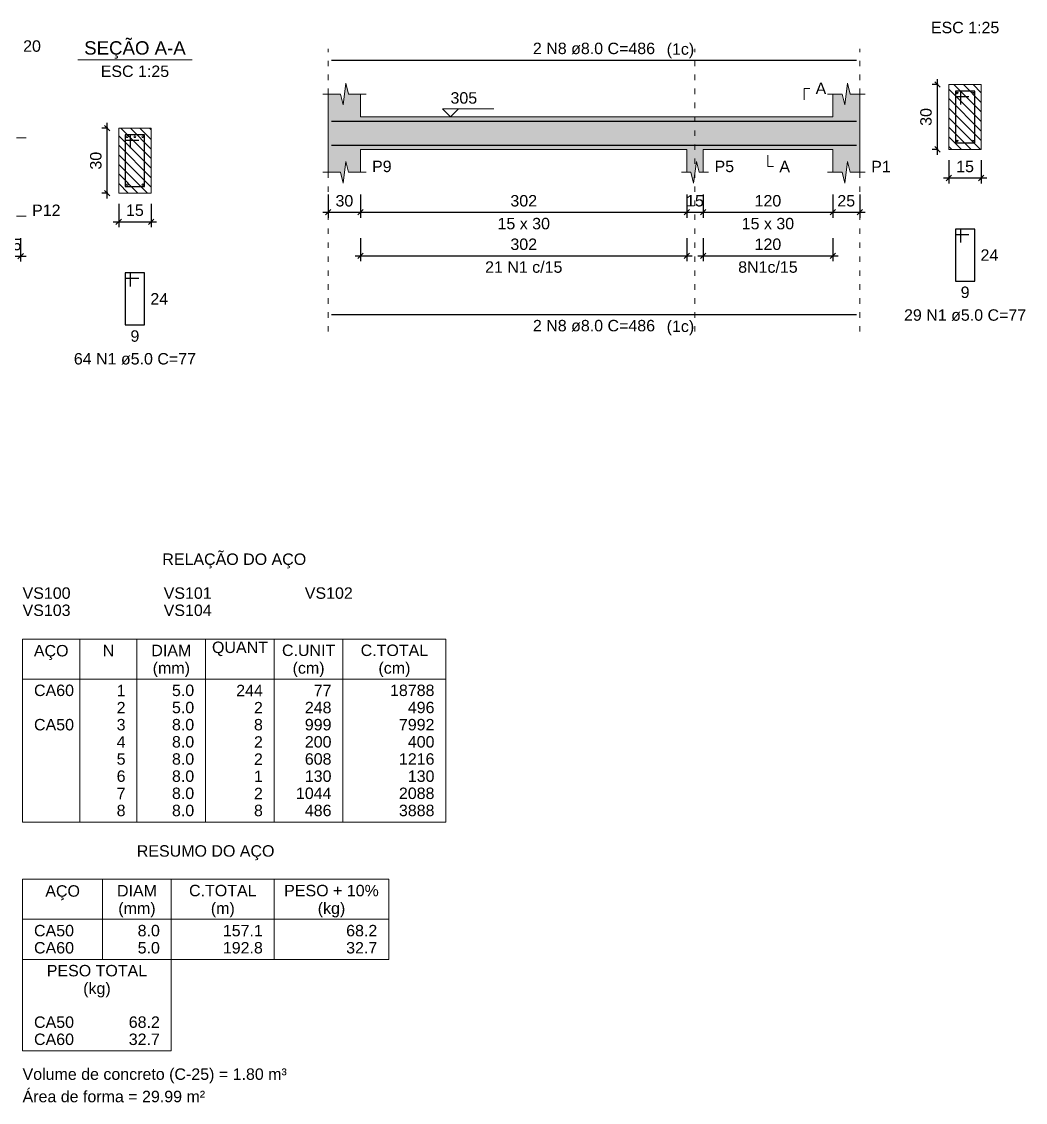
# Model space of a CAD drawing. Header units: inches. Extents: x -52 to 802, y -168 to 85.
# Drawn here: x 183.23 to 201.81, y -67.16 to -47.16 of the extents above; entities that cross this region are included whole.
import ezdxf

# ---------------------------------------------------------------- set-up
doc = ezdxf.new("R2010")
doc.units = ezdxf.units.IN
doc.header["$MEASUREMENT"] = 0
doc.linetypes.add('DOT2', pattern=[3.175, 0, -3.175])
for name, color, linetype, lineweight in [('Descrição da armadura', 7, 'Continuous', 5), ('DT-Barras na forma', 2, 'Continuous', 30), ('DT-Barras no corte', 5, 'Continuous', 5), ('DT-Barras rebatidas', 2, 'Continuous', 30), ('DT-Cotas', 9, 'Continuous', 5), ('DT-Forma', 5, 'Continuous', 5), ('DT-Hachura forma vigas', 252, 'Continuous', 5), ('DT-Hachura seção vigas', 252, 'Continuous', 5), ('DT-Pontilhado', 9, 'DOT2', 5), ('DT-Relação do aço', 9, 'Continuous', 5), ('DT-Textos', 7, 'Continuous', 5), ('Textos armaduras', 7, 'Continuous', 5)]:
    doc.layers.add(name, color=color, linetype=linetype, lineweight=lineweight)
doc.styles.add('Arial', font='arial.ttf')
doc.styles.get("Standard").update_dxf_attribs({"font": 'arial.ttf'})
doc.dimstyles.new('UM_25.000000', dxfattribs={"dimtxt": 0.18, "dimasz": 0.1, "dimexe": 0.1, "dimexo": 0.2, "dimgap": 0, "dimtad": 1, "dimtih": 1, "dimtoh": 1, "dimdec": 1, "dimlfac": 25, "dimzin": 0, "dimdsep": 46, "dimtxsty": 'Standard', "dimcen": 0.09, "dimdle": 0.1, "dimadec": 1, "dimazin": 2, "dimtfac": 1, "dimtdec": 4, "dimtofl": 0, "dimtmove": 0, "dimatfit": 3, "dimfxl": 1, "dimtolj": 1, "dimarcsym": 0})
doc.dimstyles.new('UM_50.000000', dxfattribs={"dimtxt": 0.18, "dimasz": 0.1, "dimexe": 0.1, "dimexo": 0.2, "dimgap": 0, "dimtad": 1, "dimtih": 1, "dimtoh": 1, "dimdec": 1, "dimlfac": 50, "dimzin": 0, "dimdsep": 46, "dimtxsty": 'Standard', "dimcen": 0.09, "dimdle": 0.1, "dimadec": 1, "dimazin": 2, "dimtfac": 1, "dimtdec": 4, "dimtofl": 0, "dimtmove": 0, "dimatfit": 3, "dimfxl": 1, "dimtolj": 1, "dimarcsym": 0})

# ---------------------------------------------------------------- blocks, each defined once
blk = doc.blocks.new('_Oblique')
at = {"color": 0, "linetype": 'ByBlock', "lineweight": -2}
blk.add_line((-0.5, -0.5), (0.5, 0.5), dxfattribs=at)
blk = doc.blocks.new('*D867')
at = {"layer": 'Defpoints', "color": 0, "transparency": 16777216}
for p in [(182.915, -50.967), (183.215, -50.967), (183.215, -51.496)]:
    blk.add_point(p, dxfattribs=at)
at = {"layer": 'DT-Cotas', "color": 0, "lineweight": -2, "transparency": 16777216}
for p, q in [((182.915, -51.167), (182.915, -51.596)), ((183.215, -51.167), (183.215, -51.596)), ((182.815, -51.496), (183.315, -51.496))]:
    blk.add_line(p, q, dxfattribs=at)
at = {"layer": 'DT-Cotas', "color": 0, "lineweight": -2, "transparency": 16777216, "xscale": 0.1, "yscale": 0.1, "zscale": 0.1, "rotation": 180}
blk.add_blockref('_Oblique', (182.915, -51.496), dxfattribs=at)
at = {"layer": 'DT-Cotas', "color": 0, "lineweight": -2, "transparency": 16777216, "xscale": 0.1, "yscale": 0.1, "zscale": 0.1}
blk.add_blockref('_Oblique', (183.215, -51.496), dxfattribs=at)
at = {"layer": 'DT-Cotas', "transparency": 16777216, "insert": (183.065, -51.284), "char_height": 0.2118, "attachment_point": 5, "rotation": 0.0057, "style": 'Arial'}
blk.add_mtext('\\A1;15', dxfattribs=at)
blk = doc.blocks.new('*D852')
at = {"layer": 'Defpoints', "color": 0, "transparency": 16777216}
for p in [(184.818, -49.131), (185.03, -49.131), (185.03, -50.331)]:
    blk.add_point(p, dxfattribs=at)
at = {"layer": 'DT-Cotas', "color": 0, "lineweight": -2, "transparency": 16777216}
for p, q in [((184.83, -49.131), (184.718, -49.131)), ((184.818, -50.431), (184.818, -49.031)), ((184.83, -50.331), (184.718, -50.331))]:
    blk.add_line(p, q, dxfattribs=at)
at = {"layer": 'DT-Cotas', "color": 0, "lineweight": -2, "transparency": 16777216, "xscale": 0.1, "yscale": 0.1, "zscale": 0.1}
for p, rotation in [((184.818, -49.131), 90), ((184.818, -50.331), 270)]:
    blk.add_blockref('_Oblique', p, dxfattribs=dict(at, rotation=rotation))
at = {"layer": 'DT-Cotas', "transparency": 16777216, "insert": (184.607, -49.731), "char_height": 0.2118, "attachment_point": 5, "rotation": 90, "style": 'Arial'}
blk.add_mtext('\\A1;30', dxfattribs=at)
blk = doc.blocks.new('*D853')
at = {"layer": 'Defpoints', "color": 0, "transparency": 16777216}
for p in [(185.03, -50.331), (185.63, -50.331), (185.63, -50.861)]:
    blk.add_point(p, dxfattribs=at)
at = {"layer": 'DT-Cotas', "color": 0, "lineweight": -2, "transparency": 16777216}
for p, q in [((185.03, -50.531), (185.03, -50.961)), ((185.63, -50.531), (185.63, -50.961)), ((184.93, -50.861), (185.73, -50.861))]:
    blk.add_line(p, q, dxfattribs=at)
at = {"layer": 'DT-Cotas', "color": 0, "lineweight": -2, "transparency": 16777216, "xscale": 0.1, "yscale": 0.1, "zscale": 0.1, "rotation": 180}
blk.add_blockref('_Oblique', (185.03, -50.861), dxfattribs=at)
at = {"layer": 'DT-Cotas', "color": 0, "lineweight": -2, "transparency": 16777216, "xscale": 0.1, "yscale": 0.1, "zscale": 0.1}
blk.add_blockref('_Oblique', (185.63, -50.861), dxfattribs=at)
at = {"layer": 'DT-Cotas', "transparency": 16777216, "insert": (185.33, -50.649), "char_height": 0.2118, "attachment_point": 5, "rotation": 0.0057, "style": 'Arial'}
blk.add_mtext('\\A1;15', dxfattribs=at)
blk = doc.blocks.new('*D854')
at = {"layer": 'Defpoints', "color": 0, "transparency": 16777216}
for p in [(188.908, -50.157), (189.508, -50.157), (189.508, -50.686)]:
    blk.add_point(p, dxfattribs=at)
at = {"layer": 'DT-Cotas', "color": 0, "lineweight": -2, "transparency": 16777216}
for p, q in [((188.908, -50.357), (188.908, -50.786)), ((189.508, -50.357), (189.508, -50.786)), ((188.808, -50.686), (189.608, -50.686))]:
    blk.add_line(p, q, dxfattribs=at)
at = {"layer": 'DT-Cotas', "color": 0, "lineweight": -2, "transparency": 16777216, "xscale": 0.1, "yscale": 0.1, "zscale": 0.1, "rotation": 180}
blk.add_blockref('_Oblique', (188.908, -50.686), dxfattribs=at)
at = {"layer": 'DT-Cotas', "color": 0, "lineweight": -2, "transparency": 16777216, "xscale": 0.1, "yscale": 0.1, "zscale": 0.1}
blk.add_blockref('_Oblique', (189.508, -50.686), dxfattribs=at)
at = {"layer": 'DT-Cotas', "transparency": 16777216, "insert": (189.208, -50.474), "char_height": 0.2118, "attachment_point": 5, "rotation": 0.0057, "style": 'Arial'}
blk.add_mtext('\\A1;30', dxfattribs=at)
blk = doc.blocks.new('*D855')
at = {"layer": 'Defpoints', "color": 0, "transparency": 16777216}
for p in [(189.508, -50.157), (195.548, -50.157), (195.548, -50.686)]:
    blk.add_point(p, dxfattribs=at)
at = {"layer": 'DT-Cotas', "color": 0, "lineweight": -2, "transparency": 16777216}
for p, q in [((189.508, -50.357), (189.508, -50.786)), ((195.548, -50.357), (195.548, -50.786)), ((189.408, -50.686), (195.648, -50.686))]:
    blk.add_line(p, q, dxfattribs=at)
at = {"layer": 'DT-Cotas', "color": 0, "lineweight": -2, "transparency": 16777216, "xscale": 0.1, "yscale": 0.1, "zscale": 0.1, "rotation": 180}
blk.add_blockref('_Oblique', (189.508, -50.686), dxfattribs=at)
at = {"layer": 'DT-Cotas', "color": 0, "lineweight": -2, "transparency": 16777216, "xscale": 0.1, "yscale": 0.1, "zscale": 0.1}
blk.add_blockref('_Oblique', (195.548, -50.686), dxfattribs=at)
at = {"layer": 'DT-Cotas', "transparency": 16777216, "insert": (192.528, -50.474), "char_height": 0.2118, "attachment_point": 5, "rotation": 0.0057, "style": 'Arial'}
blk.add_mtext('\\A1;302', dxfattribs=at)
blk = doc.blocks.new('*D856')
at = {"layer": 'Defpoints', "color": 0, "transparency": 16777216}
for p in [(195.548, -50.157), (195.848, -50.157), (195.848, -50.686)]:
    blk.add_point(p, dxfattribs=at)
at = {"layer": 'DT-Cotas', "color": 0, "lineweight": -2, "transparency": 16777216}
for p, q in [((195.548, -50.357), (195.548, -50.786)), ((195.848, -50.357), (195.848, -50.786)), ((195.448, -50.686), (195.948, -50.686))]:
    blk.add_line(p, q, dxfattribs=at)
at = {"layer": 'DT-Cotas', "color": 0, "lineweight": -2, "transparency": 16777216, "xscale": 0.1, "yscale": 0.1, "zscale": 0.1, "rotation": 180}
blk.add_blockref('_Oblique', (195.548, -50.686), dxfattribs=at)
at = {"layer": 'DT-Cotas', "color": 0, "lineweight": -2, "transparency": 16777216, "xscale": 0.1, "yscale": 0.1, "zscale": 0.1}
blk.add_blockref('_Oblique', (195.848, -50.686), dxfattribs=at)
at = {"layer": 'DT-Cotas', "transparency": 16777216, "insert": (195.698, -50.474), "char_height": 0.2118, "attachment_point": 5, "rotation": 0.0057, "style": 'Arial'}
blk.add_mtext('\\A1;15', dxfattribs=at)
blk = doc.blocks.new('*D857')
at = {"layer": 'Defpoints', "color": 0, "transparency": 16777216}
for p in [(195.848, -50.157), (198.248, -50.157), (198.248, -50.686)]:
    blk.add_point(p, dxfattribs=at)
at = {"layer": 'DT-Cotas', "color": 0, "lineweight": -2, "transparency": 16777216}
for p, q in [((195.848, -50.357), (195.848, -50.786)), ((198.248, -50.357), (198.248, -50.786)), ((195.748, -50.686), (198.348, -50.686))]:
    blk.add_line(p, q, dxfattribs=at)
at = {"layer": 'DT-Cotas', "color": 0, "lineweight": -2, "transparency": 16777216, "xscale": 0.1, "yscale": 0.1, "zscale": 0.1, "rotation": 180}
blk.add_blockref('_Oblique', (195.848, -50.686), dxfattribs=at)
at = {"layer": 'DT-Cotas', "color": 0, "lineweight": -2, "transparency": 16777216, "xscale": 0.1, "yscale": 0.1, "zscale": 0.1}
blk.add_blockref('_Oblique', (198.248, -50.686), dxfattribs=at)
at = {"layer": 'DT-Cotas', "transparency": 16777216, "insert": (197.048, -50.474), "char_height": 0.2118, "attachment_point": 5, "rotation": 0.0057, "style": 'Arial'}
blk.add_mtext('\\A1;120', dxfattribs=at)
blk = doc.blocks.new('*D858')
at = {"layer": 'Defpoints', "color": 0, "transparency": 16777216}
for p in [(198.248, -50.157), (198.748, -50.157), (198.748, -50.686)]:
    blk.add_point(p, dxfattribs=at)
at = {"layer": 'DT-Cotas', "color": 0, "lineweight": -2, "transparency": 16777216}
for p, q in [((198.248, -50.357), (198.248, -50.786)), ((198.748, -50.357), (198.748, -50.786)), ((198.148, -50.686), (198.848, -50.686))]:
    blk.add_line(p, q, dxfattribs=at)
at = {"layer": 'DT-Cotas', "color": 0, "lineweight": -2, "transparency": 16777216, "xscale": 0.1, "yscale": 0.1, "zscale": 0.1, "rotation": 180}
blk.add_blockref('_Oblique', (198.248, -50.686), dxfattribs=at)
at = {"layer": 'DT-Cotas', "color": 0, "lineweight": -2, "transparency": 16777216, "xscale": 0.1, "yscale": 0.1, "zscale": 0.1}
blk.add_blockref('_Oblique', (198.748, -50.686), dxfattribs=at)
at = {"layer": 'DT-Cotas', "transparency": 16777216, "insert": (198.498, -50.474), "char_height": 0.2118, "attachment_point": 5, "rotation": 0.0057, "style": 'Arial'}
blk.add_mtext('\\A1;25', dxfattribs=at)
blk = doc.blocks.new('*D859')
at = {"layer": 'Defpoints', "color": 0, "transparency": 16777216}
for p in [(189.508, -50.962), (195.548, -50.962), (195.548, -51.491)]:
    blk.add_point(p, dxfattribs=at)
at = {"layer": 'DT-Cotas', "color": 0, "lineweight": -2, "transparency": 16777216}
for p, q in [((189.508, -51.162), (189.508, -51.591)), ((195.548, -51.162), (195.548, -51.591)), ((189.408, -51.491), (195.648, -51.491))]:
    blk.add_line(p, q, dxfattribs=at)
at = {"layer": 'DT-Cotas', "color": 0, "lineweight": -2, "transparency": 16777216, "xscale": 0.1, "yscale": 0.1, "zscale": 0.1, "rotation": 180}
blk.add_blockref('_Oblique', (189.508, -51.491), dxfattribs=at)
at = {"layer": 'DT-Cotas', "color": 0, "lineweight": -2, "transparency": 16777216, "xscale": 0.1, "yscale": 0.1, "zscale": 0.1}
blk.add_blockref('_Oblique', (195.548, -51.491), dxfattribs=at)
at = {"layer": 'DT-Cotas', "transparency": 16777216, "insert": (192.528, -51.279), "char_height": 0.2118, "attachment_point": 5, "rotation": 0.0057, "style": 'Arial'}
blk.add_mtext('\\A1;302', dxfattribs=at)
blk = doc.blocks.new('*D860')
at = {"layer": 'Defpoints', "color": 0, "transparency": 16777216}
for p in [(195.848, -50.962), (198.248, -50.962), (198.248, -51.491)]:
    blk.add_point(p, dxfattribs=at)
at = {"layer": 'DT-Cotas', "color": 0, "lineweight": -2, "transparency": 16777216}
for p, q in [((195.848, -51.162), (195.848, -51.591)), ((198.248, -51.162), (198.248, -51.591)), ((195.748, -51.491), (198.348, -51.491))]:
    blk.add_line(p, q, dxfattribs=at)
at = {"layer": 'DT-Cotas', "color": 0, "lineweight": -2, "transparency": 16777216, "xscale": 0.1, "yscale": 0.1, "zscale": 0.1, "rotation": 180}
blk.add_blockref('_Oblique', (195.848, -51.491), dxfattribs=at)
at = {"layer": 'DT-Cotas', "color": 0, "lineweight": -2, "transparency": 16777216, "xscale": 0.1, "yscale": 0.1, "zscale": 0.1}
blk.add_blockref('_Oblique', (198.248, -51.491), dxfattribs=at)
at = {"layer": 'DT-Cotas', "transparency": 16777216, "insert": (197.048, -51.279), "char_height": 0.2118, "attachment_point": 5, "rotation": 0.0057, "style": 'Arial'}
blk.add_mtext('\\A1;120', dxfattribs=at)
blk = doc.blocks.new('*D872')
at = {"layer": 'Defpoints', "color": 0, "transparency": 16777216}
for p in [(200.187, -48.321), (200.398, -48.321), (200.398, -49.521)]:
    blk.add_point(p, dxfattribs=at)
at = {"layer": 'DT-Cotas', "color": 0, "lineweight": -2, "transparency": 16777216}
for p, q in [((200.198, -48.321), (200.087, -48.321)), ((200.187, -49.621), (200.187, -48.221)), ((200.198, -49.521), (200.087, -49.521))]:
    blk.add_line(p, q, dxfattribs=at)
at = {"layer": 'DT-Cotas', "color": 0, "lineweight": -2, "transparency": 16777216, "xscale": 0.1, "yscale": 0.1, "zscale": 0.1}
for p, rotation in [((200.187, -48.321), 90), ((200.187, -49.521), 270)]:
    blk.add_blockref('_Oblique', p, dxfattribs=dict(at, rotation=rotation))
at = {"layer": 'DT-Cotas', "transparency": 16777216, "insert": (199.975, -48.921), "char_height": 0.2118, "attachment_point": 5, "rotation": 90, "style": 'Arial'}
blk.add_mtext('\\A1;30', dxfattribs=at)
blk = doc.blocks.new('*D873')
at = {"layer": 'Defpoints', "color": 0, "transparency": 16777216}
for p in [(200.398, -49.521), (200.998, -49.521), (200.998, -50.051)]:
    blk.add_point(p, dxfattribs=at)
at = {"layer": 'DT-Cotas', "color": 0, "lineweight": -2, "transparency": 16777216}
for p, q in [((200.398, -49.721), (200.398, -50.151)), ((200.998, -49.721), (200.998, -50.151)), ((200.298, -50.051), (201.098, -50.051))]:
    blk.add_line(p, q, dxfattribs=at)
at = {"layer": 'DT-Cotas', "color": 0, "lineweight": -2, "transparency": 16777216, "xscale": 0.1, "yscale": 0.1, "zscale": 0.1, "rotation": 180}
blk.add_blockref('_Oblique', (200.398, -50.051), dxfattribs=at)
at = {"layer": 'DT-Cotas', "color": 0, "lineweight": -2, "transparency": 16777216, "xscale": 0.1, "yscale": 0.1, "zscale": 0.1}
blk.add_blockref('_Oblique', (200.998, -50.051), dxfattribs=at)
at = {"layer": 'DT-Cotas', "transparency": 16777216, "insert": (200.698, -49.839), "char_height": 0.2118, "attachment_point": 5, "rotation": 0.0057, "style": 'Arial'}
blk.add_mtext('\\A1;15', dxfattribs=at)

msp = doc.modelspace()

# ---------------------------------------------------------------- hatches: boundary and pattern name
at = {"layer": 'DT-Hachura forma vigas', "linetype": 'Continuous'}
msp.add_hatch(color=256, dxfattribs=at).paths.add_polyline_path([(198.7482, -49.9449), (198.7482, -49.5213), (198.7482, -48.9213), (198.7482, -48.4977), (198.5732, -48.4977), (198.5232, -48.2977), (198.4732, -48.6977), (198.4232, -48.4977), (198.2482, -48.4977), (198.2482, -48.9213), (195.8482, -48.9213), (195.5482, -48.9213), (189.5082, -48.9213), (189.5082, -48.4977), (189.2832, -48.4977), (189.2332, -48.2977), (189.1832, -48.6977), (189.1332, -48.4977), (188.9082, -48.4977), (188.9082, -48.9213), (188.9082, -49.5213), (188.9082, -49.9449), (189.1332, -49.9449), (189.1832, -50.1449), (189.2332, -49.7449), (189.2832, -49.9449), (189.5082, -49.9449), (189.5082, -49.5213), (195.5482, -49.5213), (195.5482, -49.9449), (195.6232, -49.9449), (195.6732, -50.1449), (195.7232, -49.7449), (195.7732, -49.9449), (195.8482, -49.9449), (195.8482, -49.5213), (198.2482, -49.5213), (198.2482, -49.9449), (198.4232, -49.9449), (198.4732, -50.1449), (198.5232, -49.7449), (198.5732, -49.9449), (198.7482, -49.9449)])
at = {"layer": 'DT-Hachura seção vigas', "linetype": 'Continuous'}
h = msp.add_hatch(dxfattribs=at)
h.set_pattern_fill('ANSI31', color=256, angle=90, style=0)
h.set_pattern_definition([(135, (113.23997, -344.67528), (-0.08838835, -0.08838835), [])])
h.paths.add_polyline_path([(200.3983, -49.5213), (200.3983, -49.5213), (200.9983, -49.5213), (200.9983, -48.3213), (200.3983, -48.3213), (200.3983, -49.5213)])
h = msp.add_hatch(dxfattribs=at)
h.set_pattern_fill('ANSI31', color=256, angle=90, style=0)
h.set_pattern_definition([(135, (111.39578, -344.2145), (-0.08838835, -0.08838835), [])])
h.paths.add_polyline_path([(185.0303, -50.3313), (185.0303, -50.3313), (185.6303, -50.3313), (185.6303, -49.1313), (185.0303, -49.1313), (185.0303, -50.3313)])

# ---------------------------------------------------------------- linework, layer by layer
at = {"layer": 'DT-Barras na forma'}
for p, q in [((200.6183, -48.4413), (200.5183, -48.4413)), ((200.5183, -48.4413), (200.5183, -49.4013)), ((200.8783, -48.4413), (200.5183, -48.4413)), ((200.5183, -48.4413), (200.5183, -48.5413)), ((200.5183, -48.5413), (200.7683, -48.5413)), ((200.6183, -48.6913), (200.6183, -48.4413)), ((200.8783, -49.4013), (200.8783, -48.4413)), ((185.2503, -49.2513), (185.1503, -49.2513)), ((185.1503, -49.2513), (185.1503, -50.2113)), ((185.5103, -49.2513), (185.1503, -49.2513)), ((185.1503, -49.2513), (185.1503, -49.3513)), ((185.1503, -49.3513), (185.4003, -49.3513)), ((185.2503, -49.5013), (185.2503, -49.2513)), ((185.5103, -50.2113), (185.5103, -49.2513)), ((200.5183, -49.4013), (200.8783, -49.4013)), ((185.1503, -50.2113), (185.5103, -50.2113))]:
    msp.add_line(p, q, dxfattribs=at)
for points in [[(188.9682, -48.9993), (198.6882, -48.9993)], [(188.9682, -49.4433), (198.6882, -49.4433)]]:
    msp.add_lwpolyline(points, dxfattribs=at)
at = {"layer": 'DT-Barras no corte'}
for centre in [(200.5543, -48.4773), (200.8423, -48.4773), (185.1863, -49.2873), (185.3303, -49.2873), (185.4743, -49.2873), (200.5543, -49.3653), (200.8423, -49.3653), (185.1863, -50.1753), (185.4743, -50.1753)]:
    msp.add_circle(centre, 0.016, dxfattribs=at)
at = {"layer": 'DT-Barras rebatidas'}
for p, q in [((188.9682, -47.8697), (198.6882, -47.8697)), ((200.6183, -50.998), (200.5183, -50.998)), ((200.5183, -50.998), (200.5183, -51.958)), ((200.8783, -50.998), (200.5183, -50.998)), ((200.5183, -50.998), (200.5183, -51.098)), ((200.6183, -51.248), (200.6183, -50.998)), ((200.8783, -51.958), (200.8783, -50.998)), ((200.5183, -51.098), (200.7683, -51.098)), ((185.2503, -51.808), (185.1503, -51.808)), ((185.1503, -51.808), (185.1503, -52.768)), ((185.5103, -51.808), (185.1503, -51.808)), ((185.1503, -51.808), (185.1503, -51.908)), ((185.2503, -52.058), (185.2503, -51.808)), ((185.5103, -52.768), (185.5103, -51.808)), ((185.1503, -51.908), (185.4003, -51.908)), ((200.5183, -51.958), (200.8783, -51.958)), ((188.9682, -52.5779), (198.6882, -52.5779)), ((185.1503, -52.768), (185.5103, -52.768))]:
    msp.add_line(p, q, dxfattribs=at)
at = {"layer": 'DT-Forma'}
for p, q in [((189.1832, -48.6977), (189.2332, -48.2977)), ((189.2332, -48.2977), (189.2832, -48.4977)), ((198.4732, -48.6977), (198.5232, -48.2977)), ((198.5232, -48.2977), (198.5732, -48.4977)), ((200.9983, -48.3213), (200.3983, -48.3213)), ((200.3983, -48.3213), (200.3983, -48.3213)), ((200.3983, -48.3213), (200.3983, -49.5213)), ((200.9983, -49.5213), (200.9983, -48.3213)), ((200.9983, -48.3213), (200.9983, -48.3213)), ((188.8082, -48.4977), (189.1332, -48.4977)), ((188.9082, -48.9213), (188.9082, -48.4977)), ((189.1332, -48.4977), (189.1832, -48.6977)), ((189.2832, -48.4977), (189.6082, -48.4977)), ((189.5082, -48.4977), (189.5082, -48.9213)), ((198.1482, -48.4977), (198.4232, -48.4977)), ((198.2482, -48.9213), (198.2482, -48.4977)), ((198.4232, -48.4977), (198.4732, -48.6977)), ((198.5732, -48.4977), (198.8482, -48.4977)), ((198.7482, -48.4977), (198.7482, -48.9213)), ((189.5082, -48.9213), (195.5482, -48.9213)), ((195.5482, -48.9213), (195.8482, -48.9213)), ((195.8482, -48.9213), (198.2482, -48.9213)), ((185.6303, -49.1313), (185.0303, -49.1313)), ((185.0303, -49.1313), (185.0303, -49.1313)), ((185.0303, -49.1313), (185.0303, -50.3313)), ((185.6303, -50.3313), (185.6303, -49.1313)), ((185.6303, -49.1313), (185.6303, -49.1313)), ((183.1402, -49.3077), (183.3152, -49.3077)), ((188.9082, -49.5213), (188.9082, -49.9449)), ((189.5082, -49.9449), (189.5082, -49.5213)), ((189.5082, -49.5213), (195.5482, -49.5213)), ((195.5482, -49.5213), (195.5482, -49.9449)), ((195.8482, -49.9449), (195.8482, -49.5213)), ((195.8482, -49.5213), (198.2482, -49.5213)), ((198.2482, -49.5213), (198.2482, -49.9449)), ((198.7482, -49.9449), (198.7482, -49.5213)), ((200.3983, -49.5213), (200.9983, -49.5213)), ((200.3983, -49.5213), (200.3983, -49.5213)), ((200.9983, -49.5213), (200.9983, -49.5213)), ((189.1832, -50.1449), (189.2332, -49.7449)), ((189.2332, -49.7449), (189.2832, -49.9449)), ((195.6732, -50.1449), (195.7232, -49.7449)), ((195.7232, -49.7449), (195.7732, -49.9449)), ((198.4732, -50.1449), (198.5232, -49.7449)), ((198.5232, -49.7449), (198.5732, -49.9449)), ((188.8082, -49.9449), (189.1332, -49.9449)), ((189.1332, -49.9449), (189.1832, -50.1449)), ((189.2832, -49.9449), (189.6082, -49.9449)), ((195.4482, -49.9449), (195.6232, -49.9449)), ((195.6232, -49.9449), (195.6732, -50.1449)), ((195.7732, -49.9449), (195.9482, -49.9449)), ((198.1482, -49.9449), (198.4232, -49.9449)), ((198.4232, -49.9449), (198.4732, -50.1449)), ((198.5732, -49.9449), (198.8482, -49.9449)), ((185.0303, -50.3313), (185.6303, -50.3313)), ((185.0303, -50.3313), (185.0303, -50.3313)), ((185.6303, -50.3313), (185.6303, -50.3313)), ((183.1402, -50.7549), (183.3152, -50.7549))]:
    msp.add_line(p, q, dxfattribs=at)
at = {"layer": 'DT-Forma', "linetype": 'Continuous'}
for p, q in [((188.9082, -49.5213), (188.9082, -48.9213)), ((198.7482, -48.9213), (198.7482, -49.5213))]:
    msp.add_line(p, q, dxfattribs=at)
at = {"layer": 'DT-Pontilhado', "ltscale": 0.05}
for p, q in [((188.9082, -52.8956), (188.9082, -47.6579)), ((195.6982, -52.8956), (195.6982, -47.6579)), ((198.7482, -52.8956), (198.7482, -47.6579))]:
    msp.add_line(p, q, dxfattribs=at)
at = {"layer": 'DT-Relação do aço', "linetype": 'Continuous'}
for p, q in [((183.2506, -58.5855), (191.0872, -58.5855)), ((183.2506, -58.5855), (183.2506, -61.9743)), ((184.3096, -58.5855), (184.3096, -61.9743)), ((185.3686, -58.5855), (185.3686, -61.9743)), ((186.6394, -58.5855), (186.6394, -61.9743)), ((187.9102, -58.5855), (187.9102, -61.9743)), ((189.181, -58.5855), (189.181, -61.9743)), ((191.0872, -58.5855), (191.0872, -61.9743)), ((183.2506, -59.3268), (191.0872, -59.3268)), ((183.2506, -61.9743), (191.0872, -61.9743)), ((183.2506, -63.0333), (183.2506, -64.5159)), ((183.2506, -63.0333), (190.0282, -63.0333)), ((184.7332, -63.0333), (184.7332, -64.5159)), ((186.004, -63.0333), (186.004, -64.5159)), ((187.9102, -63.0333), (187.9102, -64.5159)), ((190.0282, -63.0333), (190.0282, -64.5159)), ((183.2506, -63.7746), (190.0282, -63.7746)), ((183.2506, -64.5159), (190.0282, -64.5159)), ((183.2506, -64.5159), (183.2506, -66.2103)), ((186.004, -66.2103), (186.004, -64.5159)), ((183.2506, -66.2103), (186.004, -66.2103))]:
    msp.add_line(p, q, dxfattribs=at)
at = {"layer": 'DT-Textos'}
msp.add_line((184.2713, -47.8664), (186.3893, -47.8664), dxfattribs=at)
for points in [[(197.7187, -48.6036), (197.7187, -48.3918), (197.8246, -48.3918)], [(191.3202, -48.773), (191.1719, -48.9213), (191.0236, -48.773), (191.9767, -48.773)], [(197.0482, -49.6272), (197.0482, -49.839), (197.1541, -49.839)]]:
    msp.add_lwpolyline(points, dxfattribs=at)

# ---------------------------------------------------------------- texts
at = {"layer": 'Descrição da armadura', "linetype": 'Continuous', "char_height": 0.2118, "attachment_point": 8, "line_spacing_factor": 0.798, "style": 'Arial'}
for s, insert, width in [('2 N8 ø8.0 C=486', (193.8282, -47.7638), 4.534748), ('21 N1 c/15', (192.5282, -51.8087), 2.869342), ('8N1c/15', (197.0482, -51.8087), 2.209726), ('2 N8 ø8.0 C=486', (193.8282, -52.8956), 4.534748)]:
    msp.add_mtext(s, dxfattribs=dict(at, insert=insert, width=width))
at = {"layer": 'Descrição da armadura', "color": 7, "linetype": 'Continuous', "char_height": 0.2118, "width": 4.534748, "attachment_point": 8, "line_spacing_factor": 0.798, "style": 'Arial'}
for s, insert in [('29 N1 ø5.0 C=77', (200.6983, -52.6993)), ('64 N1 ø5.0 C=77', (185.3303, -53.5093))]:
    msp.add_mtext(s, dxfattribs=dict(at, insert=insert))
at = {"layer": 'DT-Relação do aço', "linetype": 'Continuous', "char_height": 0.2118, "line_spacing_factor": 0.798, "style": 'Arial'}
for s, insert, width, attachment_point in [('RELAÇÃO DO AÇO', (187.1692, -57.279), 5.340655, 8), ('VS100', (183.2506, -57.8442), 1.78128, 7), ('VS101', (185.8628, -57.8442), 1.78128, 7), ('VS102', (188.475, -57.8442), 1.78128, 7), ('VS103', (183.2506, -58.1619), 1.78128, 7), ('VS104', (185.8628, -58.1619), 1.78128, 7), ('AÇO', (183.7802, -58.973), 1.285627, 8), ('N', (184.8391, -58.9032), 0.428446, 8), ('DIAM', (186.004, -58.9032), 1.483193, 8), ('QUANT', (187.2748, -58.9032), 2.076471, 8), ('C.UNIT', (188.5456, -58.9032), 1.977398, 8), ('C.TOTAL', (190.1341, -58.9032), 2.505206, 8), ('(mm)', (186.0042, -59.291), 1.383541, 8), ('(cm)', (188.5452, -59.291), 1.185975, 8), ('(cm)', (190.1342, -59.291), 1.185975, 8), ('RESUMO DO AÇO', (186.6392, -62.68), 5.109195, 8), ('AÇO', (183.9922, -63.421), 1.285627, 8), ('DIAM', (185.3686, -63.351), 1.483193, 8), ('C.TOTAL', (186.9571, -63.351), 2.505206, 8), ('PESO + 10%', (188.9692, -63.351), 3.512155, 8), ('(mm)', (185.3682, -63.739), 1.383541, 8), ('(m)', (186.9572, -63.739), 0.889337, 8), ('(kg)', (188.9692, -63.739), 1.021723, 8), ('CA50', (183.4624, -64.0923), 1.484062, 7), ('8.0', (185.7922, -64.0923), 0.824737, 9), ('157.1', (187.6984, -64.0923), 1.484642, 9), ('68.2', (189.8164, -64.0923), 1.154689, 9), ('CA60', (183.4624, -64.41), 1.484062, 7), ('5.0', (185.7922, -64.41), 0.824737, 9), ('192.8', (187.6984, -64.41), 1.484642, 9), ('32.7', (189.8164, -64.41), 1.154689, 9), ('PESO TOTAL', (184.6273, -64.8336), 3.725364, 8), ('(kg)', (184.6272, -65.221), 1.021723, 8), ('CA50', (183.4624, -65.7867), 1.484062, 7), ('68.2', (185.7922, -65.7867), 1.154689, 9), ('CA60', (183.4624, -66.1044), 1.484062, 7), ('32.7', (185.7922, -66.1044), 1.154689, 9), ('Volume de concreto (C-25) = 1.80 m³', (183.2502, -66.81), 9.809933, 7), ('Área de forma = 29.99 m²', (183.2506, -67.1634), 6.776629, 7)]:
    msp.add_mtext(s, dxfattribs=dict(at, insert=insert, width=width, attachment_point=attachment_point))
at = {"layer": 'DT-Relação do aço', "color": 9, "linetype": 'Continuous', "char_height": 0.2118, "line_spacing_factor": 0.798, "style": 'Arial'}
for s, insert, width, attachment_point in [('CA60', (183.4624, -59.6445), 1.484062, 7), ('1', (185.1568, -59.6445), 0.329953, 9), ('5.0', (186.4276, -59.6445), 0.824737, 9), ('244', (187.6984, -59.6445), 0.989858, 9), ('77', (188.9692, -59.6445), 0.659905, 9), ('18788', (190.8754, -59.6445), 1.649763, 9), ('2', (185.1568, -59.9622), 0.329953, 9), ('5.0', (186.4276, -59.9622), 0.824737, 9), ('2', (187.6984, -59.9622), 0.329953, 9), ('248', (188.9692, -59.9622), 0.989858, 9), ('496', (190.8754, -59.9622), 0.989858, 9), ('CA50', (183.4624, -60.2799), 1.484062, 7), ('3', (185.1568, -60.2799), 0.329953, 9), ('8.0', (186.4276, -60.2799), 0.824737, 9), ('8', (187.6984, -60.2799), 0.329953, 9), ('999', (188.9692, -60.2799), 0.989858, 9), ('7992', (190.8754, -60.2799), 1.31981, 9), ('4', (185.1568, -60.5976), 0.329953, 9), ('8.0', (186.4276, -60.5976), 0.824737, 9), ('2', (187.6984, -60.5976), 0.329953, 9), ('200', (188.9692, -60.5976), 0.989858, 9), ('400', (190.8754, -60.5976), 0.989858, 9), ('5', (185.1568, -60.9153), 0.329953, 9), ('8.0', (186.4276, -60.9153), 0.824737, 9), ('2', (187.6984, -60.9153), 0.329953, 9), ('608', (188.9692, -60.9153), 0.989858, 9), ('1216', (190.8754, -60.9153), 1.31981, 9), ('6', (185.1568, -61.233), 0.329953, 9), ('8.0', (186.4276, -61.233), 0.824737, 9), ('1', (187.6984, -61.233), 0.329953, 9), ('130', (188.9692, -61.233), 0.989858, 9), ('130', (190.8754, -61.233), 0.989858, 9), ('7', (185.1568, -61.5507), 0.329953, 9), ('8.0', (186.4276, -61.5507), 0.824737, 9), ('2', (187.6984, -61.5507), 0.329953, 9), ('1044', (188.9692, -61.5507), 1.31981, 9), ('2088', (190.8754, -61.5507), 1.31981, 9), ('8', (185.1568, -61.8684), 0.329953, 9), ('8.0', (186.4276, -61.8684), 0.824737, 9), ('8', (187.6984, -61.8684), 0.329953, 9), ('486', (188.9692, -61.8684), 0.989858, 9), ('3888', (190.8754, -61.8684), 1.31981, 9)]:
    msp.add_mtext(s, dxfattribs=dict(at, insert=insert, width=width, attachment_point=attachment_point))
at = {"layer": 'DT-Textos', "line_spacing_factor": 0.798, "style": 'Arial'}
for s, insert, char_height, width, attachment_point in [('ESC 1:25', (200.6983, -47.3741), 0.2118, 3.045677, 8), ('SEÇÃO A-A', (185.3308, -47.8425), 0.2471, 3.875022, 8), ('(1c)', (195.174, -47.8333), 0.2118, 1.225428, 7), ('ESC 1:25', (185.3303, -48.1841), 0.2118, 3.045677, 8), ('A', (197.9305, -48.4977), 0.2118, 0.474606, 7), ('305', (191.1719, -48.6777), 0.2118, 1.18721, 7), ('P9', (189.72, -49.9449), 0.2118, 0.870342, 7), ('P5', (196.06, -49.9449), 0.2118, 1.344948, 7), ('A', (197.26, -49.9449), 0.2118, 0.474606, 7), ('P1', (198.96, -49.9449), 0.2118, 0.870342, 7), ('P12', (183.427, -50.7549), 0.2118, 1.266079, 7), ('15 x 30', (192.5282, -51.0039), 0.2118, 2.334116, 8), ('15 x 30', (197.0482, -51.0039), 0.2118, 2.334116, 8), ('(1c)', (195.174, -52.9653), 0.2118, 1.225428, 7)]:
    msp.add_mtext(s, dxfattribs=dict(at, insert=insert, char_height=char_height, width=width, attachment_point=attachment_point))
at = {"layer": 'Textos armaduras', "linetype": 'Continuous', "insert": (183.2611, -47.7171), "char_height": 0.2118, "width": 0.659905, "attachment_point": 7, "line_spacing_factor": 0.798, "style": 'Arial'}
msp.add_mtext('20', dxfattribs=at)
at = {"layer": 'Textos armaduras', "color": 7, "linetype": 'Continuous', "char_height": 0.2118, "attachment_point": 7, "line_spacing_factor": 0.798, "style": 'Arial'}
for s, insert, width in [('24', (200.9842, -51.5839), 0.659905), ('24', (185.6162, -52.3939), 0.659905), ('9', (200.6158, -52.2757), 0.329953), ('9', (185.2478, -53.0857), 0.329953)]:
    msp.add_mtext(s, dxfattribs=dict(at, insert=insert, width=width))

# ---------------------------------------------------------------- dimensions: what is measured, and where the dimension line sits
at = {"layer": 'DT-Cotas'}
for base, p1, p2, picture, middle in [((200.1865, -48.3213), (200.3983, -49.5213), (200.3983, -48.3213), '*D872', (199.9747, -48.9213)), ((184.8185, -49.1313), (185.0303, -50.3313), (185.0303, -49.1313), '*D852', (184.6067, -49.7313))]:
    dim = msp.add_linear_dim(base=base, p1=p1, p2=p2, angle=90, dimstyle='UM_25.000000', override={"dimtxt": 0.2118, "dimasz": 0.1, "dimexe": 0.1, "dimexo": 0.2, "dimtad": 1, "dimtih": 0, "dimtoh": 0, "dimdec": 1, "dimlfac": 25, "dimzin": 8, "dimtxsty": 'Arial', "dimblk": 'Oblique', "dimblk1": 'Oblique', "dimblk2": 'Oblique', "dimsah": 1, "dimdle": 0.1, "dimse1": 0, "dimse2": 0, "dimclrt": 256, "dimadec": 1, "dimazin": 3, "dimtmove": 2, "dimldrblk": 'Oblique'}, dxfattribs=at)
    dim.commit()
    dim.dimension.update_dxf_attribs({"geometry": picture, "text_midpoint": middle, "dimtype": 160, "text_rotation": 90})
for base, p1, p2, dimstyle, override, picture, middle in [((200.9983, -50.0508), (200.3983, -49.5213), (200.9983, -49.5213), 'UM_25.000000', {"dimtxt": 0.2118, "dimasz": 0.1, "dimexe": 0.1, "dimexo": 0.2, "dimtad": 1, "dimtih": 0, "dimtoh": 0, "dimdec": 1, "dimlfac": 25, "dimzin": 8, "dimtxsty": 'Arial', "dimblk": 'Oblique', "dimblk1": 'Oblique', "dimblk2": 'Oblique', "dimsah": 1, "dimdle": 0.1, "dimse1": 0, "dimse2": 0, "dimclrt": 256, "dimadec": 1, "dimazin": 3, "dimtmove": 2, "dimldrblk": 'Oblique'}, '*D873', (200.6983, -49.839)), ((189.5082, -50.6862), (188.9082, -50.1567), (189.5082, -50.1567), 'UM_50.000000', {"dimtxt": 0.2118, "dimasz": 0.1, "dimexe": 0.1, "dimexo": 0.2, "dimtad": 1, "dimtih": 0, "dimtoh": 0, "dimdec": 1, "dimlfac": 50, "dimzin": 8, "dimtxsty": 'Arial', "dimblk": 'Oblique', "dimblk1": 'Oblique', "dimblk2": 'Oblique', "dimsah": 1, "dimdle": 0.1, "dimse1": 0, "dimse2": 0, "dimclrt": 256, "dimadec": 1, "dimazin": 3, "dimtmove": 2, "dimldrblk": 'Oblique'}, '*D854', (189.2082, -50.4744)), ((195.5482, -50.6862), (189.5082, -50.1567), (195.5482, -50.1567), 'UM_50.000000', {"dimtxt": 0.2118, "dimasz": 0.1, "dimexe": 0.1, "dimexo": 0.2, "dimtad": 1, "dimtih": 0, "dimtoh": 0, "dimdec": 1, "dimlfac": 50, "dimzin": 8, "dimtxsty": 'Arial', "dimblk": 'Oblique', "dimblk1": 'Oblique', "dimblk2": 'Oblique', "dimsah": 1, "dimdle": 0.1, "dimse1": 0, "dimse2": 0, "dimclrt": 256, "dimadec": 1, "dimazin": 3, "dimtmove": 2, "dimldrblk": 'Oblique'}, '*D855', (192.5282, -50.4744)), ((195.8482, -50.6862), (195.5482, -50.1567), (195.8482, -50.1567), 'UM_50.000000', {"dimtxt": 0.2118, "dimasz": 0.1, "dimexe": 0.1, "dimexo": 0.2, "dimtad": 1, "dimtih": 0, "dimtoh": 0, "dimdec": 1, "dimlfac": 50, "dimzin": 8, "dimtxsty": 'Arial', "dimblk": 'Oblique', "dimblk1": 'Oblique', "dimblk2": 'Oblique', "dimsah": 1, "dimdle": 0.1, "dimse1": 0, "dimse2": 0, "dimclrt": 256, "dimadec": 1, "dimazin": 3, "dimtmove": 2, "dimldrblk": 'Oblique'}, '*D856', (195.6982, -50.4744)), ((198.2482, -50.6862), (195.8482, -50.1567), (198.2482, -50.1567), 'UM_50.000000', {"dimtxt": 0.2118, "dimasz": 0.1, "dimexe": 0.1, "dimexo": 0.2, "dimtad": 1, "dimtih": 0, "dimtoh": 0, "dimdec": 1, "dimlfac": 50, "dimzin": 8, "dimtxsty": 'Arial', "dimblk": 'Oblique', "dimblk1": 'Oblique', "dimblk2": 'Oblique', "dimsah": 1, "dimdle": 0.1, "dimse1": 0, "dimse2": 0, "dimclrt": 256, "dimadec": 1, "dimazin": 3, "dimtmove": 2, "dimldrblk": 'Oblique'}, '*D857', (197.0482, -50.4744)), ((198.7482, -50.6862), (198.2482, -50.1567), (198.7482, -50.1567), 'UM_50.000000', {"dimtxt": 0.2118, "dimasz": 0.1, "dimexe": 0.1, "dimexo": 0.2, "dimtad": 1, "dimtih": 0, "dimtoh": 0, "dimdec": 1, "dimlfac": 50, "dimzin": 8, "dimtxsty": 'Arial', "dimblk": 'Oblique', "dimblk1": 'Oblique', "dimblk2": 'Oblique', "dimsah": 1, "dimdle": 0.1, "dimse1": 0, "dimse2": 0, "dimclrt": 256, "dimadec": 1, "dimazin": 3, "dimtmove": 2, "dimldrblk": 'Oblique'}, '*D858', (198.4982, -50.4744)), ((185.6303, -50.8608), (185.0303, -50.3313), (185.6303, -50.3313), 'UM_25.000000', {"dimtxt": 0.2118, "dimasz": 0.1, "dimexe": 0.1, "dimexo": 0.2, "dimtad": 1, "dimtih": 0, "dimtoh": 0, "dimdec": 1, "dimlfac": 25, "dimzin": 8, "dimtxsty": 'Arial', "dimblk": 'Oblique', "dimblk1": 'Oblique', "dimblk2": 'Oblique', "dimsah": 1, "dimdle": 0.1, "dimse1": 0, "dimse2": 0, "dimclrt": 256, "dimadec": 1, "dimazin": 3, "dimtmove": 2, "dimldrblk": 'Oblique'}, '*D853', (185.3303, -50.649)), ((183.2152, -51.4962), (182.9152, -50.9667), (183.2152, -50.9667), 'UM_50.000000', {"dimtxt": 0.2118, "dimasz": 0.1, "dimexe": 0.1, "dimexo": 0.2, "dimtad": 1, "dimtih": 0, "dimtoh": 0, "dimdec": 1, "dimlfac": 50, "dimzin": 8, "dimtxsty": 'Arial', "dimblk": 'Oblique', "dimblk1": 'Oblique', "dimblk2": 'Oblique', "dimsah": 1, "dimdle": 0.1, "dimse1": 0, "dimse2": 0, "dimclrt": 256, "dimadec": 1, "dimazin": 3, "dimtmove": 2, "dimldrblk": 'Oblique'}, '*D867', (183.0652, -51.2844)), ((195.5482, -51.491), (189.5082, -50.9615), (195.5482, -50.9615), 'UM_50.000000', {"dimtxt": 0.2118, "dimasz": 0.1, "dimexe": 0.1, "dimexo": 0.2, "dimtad": 1, "dimtih": 0, "dimtoh": 0, "dimdec": 1, "dimlfac": 50, "dimzin": 8, "dimtxsty": 'Arial', "dimblk": 'Oblique', "dimblk1": 'Oblique', "dimblk2": 'Oblique', "dimsah": 1, "dimdle": 0.1, "dimse1": 0, "dimse2": 0, "dimclrt": 256, "dimadec": 1, "dimazin": 3, "dimtmove": 2, "dimldrblk": 'Oblique'}, '*D859', (192.5282, -51.2792)), ((198.2482, -51.491), (195.8482, -50.9615), (198.2482, -50.9615), 'UM_50.000000', {"dimtxt": 0.2118, "dimasz": 0.1, "dimexe": 0.1, "dimexo": 0.2, "dimtad": 1, "dimtih": 0, "dimtoh": 0, "dimdec": 1, "dimlfac": 50, "dimzin": 8, "dimtxsty": 'Arial', "dimblk": 'Oblique', "dimblk1": 'Oblique', "dimblk2": 'Oblique', "dimsah": 1, "dimdle": 0.1, "dimse1": 0, "dimse2": 0, "dimclrt": 256, "dimadec": 1, "dimazin": 3, "dimtmove": 2, "dimldrblk": 'Oblique'}, '*D860', (197.0482, -51.2792))]:
    dim = msp.add_linear_dim(base=base, p1=p1, p2=p2, dimstyle=dimstyle, override=override, dxfattribs=at)
    dim.commit()
    dim.dimension.update_dxf_attribs({"geometry": picture, "text_midpoint": middle, "dimtype": 160, "text_rotation": 0.00573})

doc.saveas('drawing.dxf')
